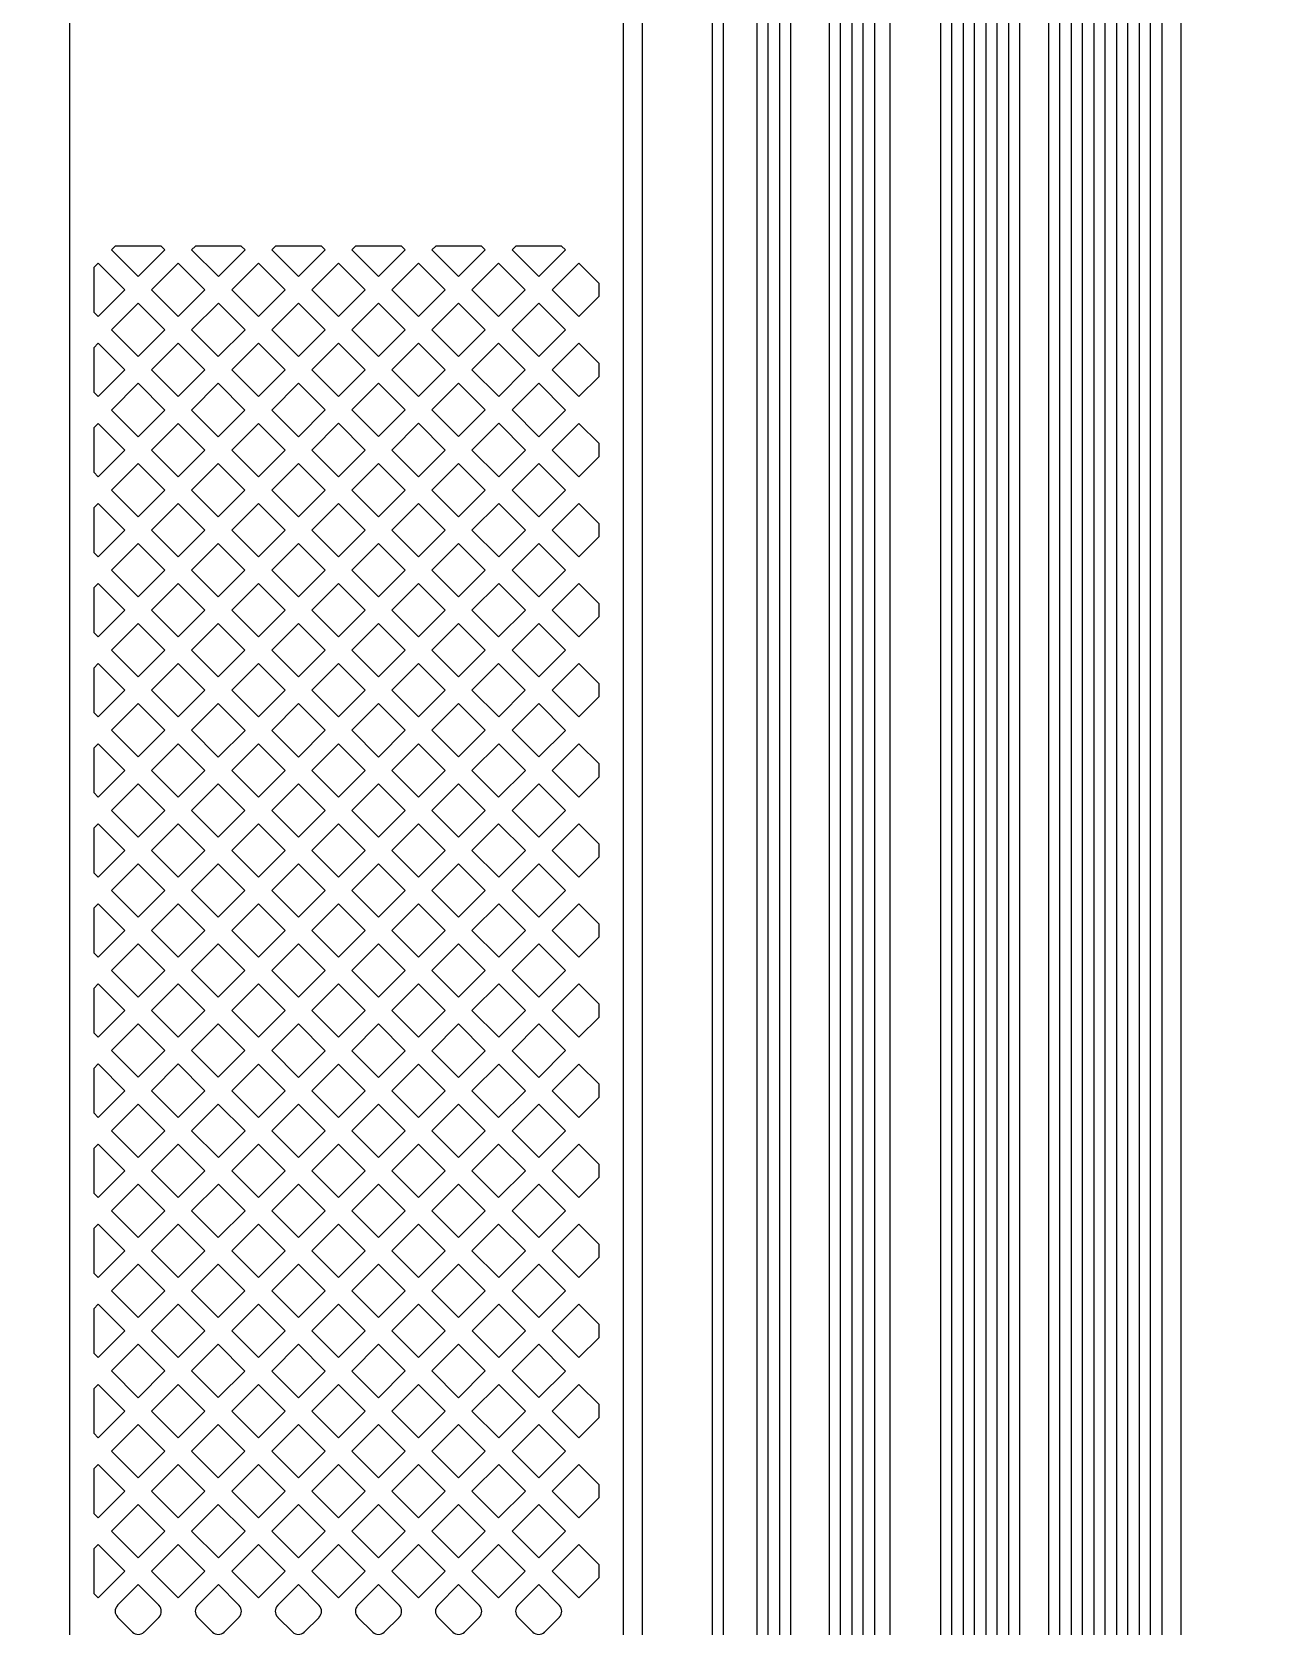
# Model space of a CAD drawing. Extents: x 3807 to 4077, y -466 to -276.
# Drawn here: x 3946.03 to 3952.6, y -406.12 to -397.67 of the extents above; entities that cross this region are included whole.
import ezdxf

# ---------------------------------------------------------------- set-up
doc = ezdxf.new("R2010")
doc.units = 0
doc.layers.add('gbr-dxf', color=7, linetype='Continuous')
doc.layers.add('gbr-outline-dxf', color=2, linetype='Continuous')

msp = doc.modelspace()

# ---------------------------------------------------------------- linework, layer by layer
at = {"layer": 'gbr-dxf', "linetype": 'Continuous'}
for points in [[(3946.2304, -408.2986), (3946.2304, -398.7634), (3946.2304, -398.7267, -0.02473), (3946.2304, -398.7206), (3946.2304, -393.1229, -0.154608)], [(3950.8423, -396.0307), (3950.8423, -406.3576), (3950.8423, -406.3576, -0.181793), (3950.0723, -408.4054, -0.280074), (3949.9502, -408.4796, -0.414225), (3949.8127, -408.3421, -0.247669), (3949.8726, -408.2286, 0.18166), (3950.5756, -406.3576), (3950.5756, -396.0352, -0.008948)], [(3950.9621, -396.0322), (3950.9621, -407.5994, -0.015872)], [(3951.0221, -407.6015), (3951.0221, -396.0313, -0.015927)], [(3951.082, -396.0329), (3951.082, -407.5993, -0.01892)], [(3951.142, -407.7723), (3951.142, -396.0325, -0.079726)], [(3951.2019, -396.0325), (3951.2019, -407.7711, -0.021672)], [(3951.5341, -396.0347), (3951.5341, -408.2589, -0.018996), (3951.5342, -408.261, -0.18433), (3951.4046, -408.6003, 0.107906), (3951.4184, -408.6464), (3951.4187, -408.6464), (3951.4187, -409.1793), (3951.2407, -409.1793), (3951.2407, -408.6472), (3951.2405, -408.6467), (3951.2407, -408.6466), (3951.2407, -408.6464), (3951.2417, -408.6464, 0.124127), (3951.332, -408.5982, -0.049444), (3951.3591, -408.5611), (3951.3596, -408.5607, 0.183356), (3951.4742, -408.2631, -0.018234), (3951.4742, -408.2611), (3951.4742, -396.033, -0.015946)], [(3951.2619, -407.7729), (3951.2619, -396.0362, -0.011836)], [(3951.4143, -396.0327), (3951.4143, -407.7756, -0.019098)], [(3951.654, -396.035), (3951.654, -408.3775, -0.018841), (3951.6541, -408.3796, 0.198932), (3951.6859, -408.4565, -0.027037), (3951.688, -408.4588, -0.183764), (3951.7096, -408.5122, -0.014808), (3951.7097, -408.5138), (3951.7097, -408.5781), (3951.7689, -408.6464), (3951.7687, -408.6468), (3951.7687, -409.1793), (3951.5907, -409.1793), (3951.5907, -408.6467), (3951.5906, -408.6464), (3951.6497, -408.5781), (3951.6497, -408.5151), (3951.6497, -408.5139, 0.199145), (3951.6435, -408.499, -0.024309), (3951.6416, -408.4969, -0.19092), (3951.5942, -408.3821, -0.020745), (3951.5941, -408.3797), (3951.5941, -396.0333, -0.015927)], [(3951.7739, -396.0335), (3951.7739, -408.1158), (3951.7739, -408.117, 0.197962), (3951.8747, -408.3606), (3951.8749, -408.3608), (3952.0276, -408.5137, -0.01385), (3952.0286, -408.5147, -0.173458), (3952.0592, -408.5795), (3952.1189, -408.6464), (3952.1187, -408.6469), (3952.1187, -409.1793), (3951.9406, -409.1793), (3951.9406, -408.6467), (3951.9405, -408.6464), (3951.9989, -408.5809, 0.142652), (3951.987, -408.5579, -0.011625), (3951.9862, -408.5571), (3951.8325, -408.4031), (3951.8322, -408.4029, -0.197149), (3951.714, -408.1184, -0.012845), (3951.714, -408.1171), (3951.714, -396.0335, -0.079818)], [(3951.8938, -396.0338), (3951.8938, -407.8691, 0.198256), (3952.0558, -408.2615, -0.013436), (3952.0568, -408.2624, 0.121393), (3952.2477, -408.3777, -0.022923), (3952.2502, -408.3786, -0.31134), (3952.4094, -408.5872), (3952.4689, -408.6464), (3952.4688, -408.6467), (3952.4688, -409.1792), (3952.2907, -409.1792), (3952.2907, -408.6467), (3952.2906, -408.6464), (3952.3494, -408.588, 0.31097), (3952.2297, -408.435, -0.020845), (3952.2275, -408.4342, -0.11947), (3952.0155, -408.3059, -0.014275), (3952.0144, -408.3049, -0.198918), (3951.8339, -407.8691), (3951.8339, -396.035)], [(3952.0137, -396.0341), (3952.0137, -407.028, -0.0189)], [(3952.1168, -407.0305), (3952.1168, -396.034, -0.079841)], [(3949.9898, -396.1006), (3949.9898, -406.2344, -0.198913), (3949.2935, -407.9155), (3948.6544, -408.5545, 0.068255), (3948.6012, -408.6246, 0.073207), (3948.6181, -408.6464), (3948.6186, -408.6464), (3948.6186, -409.1793), (3948.4406, -409.1793), (3948.4406, -408.6472), (3948.4404, -408.6467), (3948.4406, -408.6467), (3948.4406, -408.6464), (3948.4444, -408.6464, 0.147898), (3948.5425, -408.6072, -0.077176), (3948.612, -408.5122), (3949.2511, -407.8731), (3949.2511, -407.8731), (3949.2511, -407.8731, 0.19891), (3949.9299, -406.2344), (3949.9299, -396.1018)], [(3949.87, -396.1029), (3949.87, -406.2344, -0.009373)], [(3950.3129, -406.2344), (3950.3129, -396.1001, -0.015927)], [(3950.4328, -406.3901), (3950.4328, -396.0998, -0.015927)]]:
    msp.add_lwpolyline(points, format="xyb", dxfattribs=at)
for points in [[(3950.9022, -407.6012), (3950.9022, -396.031)], [(3951.9537, -407.0302), (3951.9537, -396.0341)], [(3949.1608, -396.0957), (3949.1608, -398.7634), (3949.1608, -398.7639), (3949.1608, -406.2603)], [(3949.2639, -406.2329), (3949.2639, -396.1011)], [(3949.6322, -396.1041), (3949.6322, -406.2298)], [(3949.6922, -406.2315), (3949.6922, -396.1008)], [(3950.0498, -406.2322), (3950.0498, -396.1026)], [(3950.253, -396.1003), (3950.253, -406.2344)], [(3950.3728, -396.1018), (3950.3728, -406.2332)], [(3950.4927, -396.1015), (3950.4927, -406.3889)]]:
    msp.add_lwpolyline(points, dxfattribs=at)
for points in [[(3946.4516, -398.8284), (3946.5929, -398.9698), (3946.7344, -398.8283), (3946.7145, -398.8084), (3946.4716, -398.8084)], [(3946.8759, -398.8283), (3947.0174, -398.9697), (3947.1587, -398.8284), (3947.1388, -398.8084), (3946.8958, -398.8084)], [(3947.3003, -398.8284), (3947.4416, -398.9697), (3947.5829, -398.8284), (3947.563, -398.8084), (3947.3202, -398.8084)], [(3947.7245, -398.8284), (3947.8658, -398.9697), (3948.007, -398.8284), (3947.987, -398.8084), (3947.7444, -398.8084)], [(3948.1486, -398.8284), (3948.2899, -398.9698), (3948.4313, -398.8284), (3948.4113, -398.8084), (3948.1686, -398.8084)], [(3948.5728, -398.8284), (3948.7141, -398.9697), (3948.8556, -398.8283), (3948.8357, -398.8084), (3948.5928, -398.8084)], [(3946.3574, -399.1583), (3946.3809, -399.1818), (3946.5222, -399.0405), (3946.3808, -398.8992), (3946.3574, -398.9226)], [(3946.6637, -399.0405), (3946.8051, -399.182), (3946.9466, -399.0405), (3946.8052, -398.8991)], [(3947.0882, -399.0405), (3947.2295, -399.1818), (3947.3708, -399.0405), (3947.2295, -398.8992)], [(3947.5124, -399.0405), (3947.6537, -399.1818), (3947.795, -399.0405), (3947.6537, -398.8991)], [(3947.9366, -399.0405), (3948.0779, -399.1818), (3948.2191, -399.0405), (3948.0778, -398.8992)], [(3948.3607, -399.0405), (3948.502, -399.1819), (3948.6433, -399.0405), (3948.502, -398.8992)], [(3948.7849, -399.0405), (3948.9262, -399.1818), (3949.0338, -399.0743), (3949.0338, -399.0064), (3948.9263, -398.899)], [(3946.4517, -399.2525), (3946.5931, -399.394), (3946.7344, -399.2527), (3946.5929, -399.1113)], [(3946.8759, -399.2527), (3947.0172, -399.3941), (3947.1587, -399.2526), (3947.0174, -399.1113)], [(3947.3002, -399.2526), (3947.4416, -399.3939), (3947.5829, -399.2526), (3947.4416, -399.1112)], [(3947.7244, -399.2526), (3947.8658, -399.3939), (3948.0071, -399.2525), (3947.8658, -399.1112)], [(3948.1487, -399.2525), (3948.29, -399.3939), (3948.4312, -399.2526), (3948.2899, -399.1113)], [(3948.5728, -399.2526), (3948.7141, -399.3939), (3948.8554, -399.2526), (3948.7141, -399.1113)], [(3946.3574, -399.5825), (3946.381, -399.6061), (3946.5224, -399.4648), (3946.3809, -399.3233), (3946.3574, -399.3468)], [(3946.6639, -399.4648), (3946.8052, -399.6061), (3946.9465, -399.4648), (3946.8051, -399.3235)], [(3947.088, -399.4648), (3947.2293, -399.6062), (3947.3708, -399.4647), (3947.2295, -399.3234)], [(3947.5123, -399.4647), (3947.6537, -399.606), (3947.795, -399.4647), (3947.6537, -399.3233)], [(3947.9365, -399.4647), (3948.0779, -399.606), (3948.2192, -399.4646), (3948.0779, -399.3233)], [(3948.3607, -399.4646), (3948.5021, -399.606), (3948.6433, -399.4647), (3948.502, -399.3234)], [(3948.7848, -399.4647), (3948.9263, -399.6062), (3949.0338, -399.4987), (3949.0338, -399.4309), (3948.9262, -399.3234)], [(3946.4518, -399.6769), (3946.5931, -399.8182), (3946.7345, -399.6769), (3946.5931, -399.5355)], [(3946.876, -399.6769), (3947.0173, -399.8182), (3947.1586, -399.6769), (3947.0172, -399.5356)], [(3947.3001, -399.6769), (3947.4414, -399.8183), (3947.5829, -399.6768), (3947.4416, -399.5354)], [(3947.7244, -399.6768), (3947.8657, -399.8181), (3948.0071, -399.6767), (3947.8658, -399.5354)], [(3948.1486, -399.6767), (3948.29, -399.8181), (3948.4313, -399.6767), (3948.29, -399.5354)], [(3948.5728, -399.6767), (3948.7143, -399.8182), (3948.8555, -399.6769), (3948.7141, -399.5355)], [(3946.3574, -400.0067), (3946.381, -400.0303), (3946.5223, -399.889), (3946.381, -399.7476), (3946.3574, -399.7712)], [(3946.6639, -399.889), (3946.8052, -400.0303), (3946.9465, -399.8889), (3946.8052, -399.7476)], [(3947.0881, -399.8889), (3947.2294, -400.0303), (3947.3707, -399.889), (3947.2293, -399.7477)], [(3947.5122, -399.889), (3947.6535, -400.0303), (3947.795, -399.8889), (3947.6537, -399.7475)], [(3947.9365, -399.8889), (3948.0778, -400.0302), (3948.2192, -399.8888), (3948.0779, -399.7475)], [(3948.3607, -399.8888), (3948.5022, -400.0303), (3948.6435, -399.8889), (3948.5021, -399.7475)], [(3948.785, -399.8889), (3948.9264, -400.0303), (3949.0338, -399.9229), (3949.0338, -399.8552), (3948.9263, -399.7477)], [(3946.4518, -400.1011), (3946.5931, -400.2424), (3946.7344, -400.1011), (3946.5931, -399.9597)], [(3946.876, -400.1011), (3947.0173, -400.2424), (3947.1586, -400.101), (3947.0173, -399.9597)], [(3947.3002, -400.101), (3947.4415, -400.2424), (3947.5827, -400.1011), (3947.4414, -399.9598)], [(3947.7243, -400.1011), (3947.8656, -400.2424), (3948.0071, -400.101), (3947.8657, -399.9596)], [(3948.1486, -400.101), (3948.2901, -400.2424), (3948.4314, -400.1011), (3948.29, -399.9596)], [(3948.5729, -400.1011), (3948.7143, -400.2424), (3948.8556, -400.101), (3948.7143, -399.9597)], [(3946.3574, -400.431), (3946.381, -400.4545), (3946.5223, -400.3132), (3946.381, -400.1718), (3946.3574, -400.1954)], [(3946.6638, -400.3132), (3946.8052, -400.4545), (3946.9465, -400.3131), (3946.8052, -400.1718)], [(3947.0881, -400.3131), (3947.2294, -400.4545), (3947.3707, -400.3131), (3947.2294, -400.1718)], [(3947.5123, -400.3131), (3947.6536, -400.4544), (3947.7948, -400.3132), (3947.6535, -400.1719)], [(3947.9364, -400.3132), (3948.0778, -400.4546), (3948.2193, -400.3132), (3948.0778, -400.1717)], [(3948.3608, -400.3132), (3948.5021, -400.4545), (3948.6435, -400.3131), (3948.5022, -400.1718)], [(3948.785, -400.3131), (3948.9263, -400.4545), (3949.0338, -400.3471), (3949.0338, -400.2792), (3948.9264, -400.1718)], [(3946.4517, -400.5253), (3946.5931, -400.6666), (3946.7344, -400.5253), (3946.5931, -400.3839)], [(3946.8759, -400.5253), (3947.0173, -400.6666), (3947.1586, -400.5252), (3947.0173, -400.3839)], [(3947.3001, -400.5252), (3947.4415, -400.6666), (3947.5828, -400.5252), (3947.4415, -400.3839)], [(3947.7243, -400.5252), (3947.8658, -400.6667), (3948.007, -400.5254), (3947.8656, -400.384)], [(3948.1486, -400.5254), (3948.2899, -400.6667), (3948.4314, -400.5253), (3948.2901, -400.3839)], [(3948.5729, -400.5253), (3948.7142, -400.6666), (3948.8556, -400.5252), (3948.7143, -400.3839)], [(3946.3574, -400.8553), (3946.3809, -400.8788), (3946.5223, -400.7374), (3946.381, -400.5961), (3946.3574, -400.6196)], [(3946.6638, -400.7374), (3946.8051, -400.8787), (3946.9465, -400.7374), (3946.8052, -400.596)], [(3947.088, -400.7374), (3947.2294, -400.8787), (3947.3707, -400.7373), (3947.2294, -400.596)], [(3947.5122, -400.7373), (3947.6537, -400.8788), (3947.795, -400.7374), (3947.6536, -400.596)], [(3947.9366, -400.7374), (3948.0779, -400.8788), (3948.2191, -400.7375), (3948.0778, -400.5962)], [(3948.3607, -400.7375), (3948.502, -400.8788), (3948.6435, -400.7374), (3948.5021, -400.596)], [(3948.785, -400.7374), (3948.9263, -400.8787), (3949.0338, -400.7712), (3949.0338, -400.7034), (3948.9263, -400.596)], [(3946.4517, -400.9495), (3946.593, -401.0908), (3946.7344, -400.9495), (3946.5931, -400.8081)], [(3946.8759, -400.9495), (3947.0172, -401.0908), (3947.1586, -400.9494), (3947.0173, -400.8081)], [(3947.3001, -400.9494), (3947.4416, -401.0909), (3947.5829, -400.9495), (3947.4415, -400.8081)], [(3947.7244, -400.9495), (3947.8658, -401.0909), (3948.0071, -400.9495), (3947.8658, -400.8082)], [(3948.1487, -400.9495), (3948.29, -401.0908), (3948.4312, -400.9496), (3948.2899, -400.8083)], [(3948.5728, -400.9496), (3948.7141, -401.0909), (3948.8556, -400.9494), (3948.7142, -400.8081)], [(3946.3574, -401.2795), (3946.3809, -401.303), (3946.5222, -401.1616), (3946.3809, -401.0203), (3946.3574, -401.0438)], [(3946.6638, -401.1616), (3946.8051, -401.3029), (3946.9465, -401.1616), (3946.8051, -401.0202)], [(3947.088, -401.1616), (3947.2295, -401.303), (3947.3708, -401.1617), (3947.2294, -401.0202)], [(3947.5123, -401.1617), (3947.6537, -401.303), (3947.795, -401.1616), (3947.6537, -401.0203)], [(3947.9365, -401.1616), (3948.0779, -401.303), (3948.2192, -401.1616), (3948.0779, -401.0203)], [(3948.3607, -401.1616), (3948.5021, -401.3029), (3948.6433, -401.1617), (3948.502, -401.0204)], [(3948.7848, -401.1617), (3948.9262, -401.303), (3949.0338, -401.1954), (3949.0338, -401.1276), (3948.9263, -401.0202)], [(3946.4517, -401.3737), (3946.593, -401.515), (3946.7343, -401.3737), (3946.593, -401.2324)], [(3946.8759, -401.3737), (3947.0173, -401.5152), (3947.1587, -401.3738), (3947.0172, -401.2323)], [(3947.3002, -401.3738), (3947.4415, -401.5151), (3947.5829, -401.3737), (3947.4416, -401.2324)], [(3947.7244, -401.3737), (3947.8657, -401.5151), (3948.0071, -401.3737), (3947.8658, -401.2324)], [(3948.1486, -401.3737), (3948.29, -401.515), (3948.4313, -401.3737), (3948.29, -401.2324)], [(3948.5728, -401.3737), (3948.7142, -401.515), (3948.8554, -401.3738), (3948.7141, -401.2324)], [(3946.3574, -401.7037), (3946.3809, -401.7272), (3946.5222, -401.5858), (3946.3809, -401.4445), (3946.3574, -401.468)], [(3946.6637, -401.5858), (3946.8052, -401.7273), (3946.9465, -401.5859), (3946.8051, -401.4445)], [(3947.0881, -401.5859), (3947.2294, -401.7272), (3947.3708, -401.5859), (3947.2295, -401.4445)], [(3947.5123, -401.5859), (3947.6536, -401.7272), (3947.795, -401.5858), (3947.6537, -401.4445)], [(3947.9365, -401.5858), (3948.0778, -401.7272), (3948.2192, -401.5858), (3948.0779, -401.4445)], [(3948.3607, -401.5858), (3948.502, -401.7271), (3948.6434, -401.5858), (3948.5021, -401.4445)], [(3948.7849, -401.5858), (3948.9264, -401.7272), (3949.0338, -401.6198), (3949.0338, -401.5521), (3948.9262, -401.4445)], [(3946.4516, -401.7979), (3946.5931, -401.9394), (3946.7344, -401.798), (3946.593, -401.6566)], [(3946.876, -401.798), (3947.0173, -401.9394), (3947.1586, -401.798), (3947.0173, -401.6567)], [(3947.3002, -401.798), (3947.4415, -401.9393), (3947.5829, -401.798), (3947.4415, -401.6566)], [(3947.7244, -401.798), (3947.8657, -401.9393), (3948.0071, -401.7979), (3947.8657, -401.6566)], [(3948.1486, -401.7979), (3948.2899, -401.9393), (3948.4313, -401.7979), (3948.29, -401.6566)], [(3948.5728, -401.7979), (3948.7143, -401.9394), (3948.8556, -401.798), (3948.7142, -401.6566)], [(3946.3574, -402.1279), (3946.381, -402.1515), (3946.5223, -402.0101), (3946.3809, -401.8687), (3946.3574, -401.8921)], [(3946.6638, -402.0101), (3946.8052, -402.1515), (3946.9465, -402.0101), (3946.8052, -401.8688)], [(3947.088, -402.0101), (3947.2294, -402.1514), (3947.3707, -402.0101), (3947.2294, -401.8688)], [(3947.5123, -402.0101), (3947.6536, -402.1514), (3947.795, -402.01), (3947.6536, -401.8687)], [(3947.9365, -402.01), (3948.0778, -402.1514), (3948.2192, -402.01), (3948.0778, -401.8687)], [(3948.3607, -402.01), (3948.5021, -402.1515), (3948.6435, -402.0101), (3948.502, -401.8687)], [(3948.785, -402.0101), (3948.9263, -402.1514), (3949.0338, -402.044), (3949.0338, -401.9762), (3948.9264, -401.8688)], [(3946.4517, -402.2223), (3946.5931, -402.3636), (3946.7344, -402.2222), (3946.5931, -402.0809)], [(3946.8759, -402.2222), (3947.0173, -402.3636), (3947.1586, -402.2222), (3947.0173, -402.0809)], [(3947.3001, -402.2222), (3947.4415, -402.3635), (3947.5828, -402.2222), (3947.4415, -402.0809)], [(3947.7243, -402.2222), (3947.8657, -402.3635), (3948.007, -402.2221), (3947.8657, -402.0808)], [(3948.1486, -402.2221), (3948.29, -402.3636), (3948.4314, -402.2222), (3948.2899, -402.0808)], [(3948.5729, -402.2222), (3948.7142, -402.3636), (3948.8556, -402.2222), (3948.7143, -402.0809)], [(3946.3574, -402.552), (3946.381, -402.5756), (3946.5223, -402.4344), (3946.381, -402.293), (3946.3574, -402.3166)], [(3946.6638, -402.4344), (3946.8051, -402.5757), (3946.9465, -402.4343), (3946.8052, -402.293)], [(3947.088, -402.4343), (3947.2294, -402.5757), (3947.3707, -402.4343), (3947.2294, -402.293)], [(3947.5122, -402.4343), (3947.6536, -402.5756), (3947.7949, -402.4343), (3947.6536, -402.293)], [(3947.9364, -402.4343), (3948.0779, -402.5757), (3948.2193, -402.4344), (3948.0778, -402.2929)], [(3948.3608, -402.4343), (3948.5021, -402.5757), (3948.6435, -402.4343), (3948.5021, -402.293)], [(3948.785, -402.4343), (3948.9263, -402.5757), (3949.0338, -402.4682), (3949.0338, -402.4004), (3948.9263, -402.293)], [(3946.4518, -402.6464), (3946.5931, -402.7877), (3946.7344, -402.6464), (3946.5931, -402.5051)], [(3946.8759, -402.6464), (3947.0172, -402.7878), (3947.1586, -402.6464), (3947.0173, -402.5051)], [(3947.3001, -402.6464), (3947.4414, -402.7877), (3947.5828, -402.6464), (3947.4415, -402.5051)], [(3947.7243, -402.6464), (3947.8658, -402.7878), (3948.0071, -402.6465), (3947.8657, -402.505)], [(3948.1487, -402.6465), (3948.29, -402.7878), (3948.4314, -402.6464), (3948.29, -402.5051)], [(3948.5729, -402.6464), (3948.7142, -402.7878), (3948.8556, -402.6464), (3948.7142, -402.5051)], [(3946.3574, -402.9762), (3946.381, -402.9998), (3946.5224, -402.8585), (3946.381, -402.7171), (3946.3574, -402.7408)], [(3946.6639, -402.8585), (3946.8052, -402.9998), (3946.9465, -402.8585), (3946.8051, -402.7172)], [(3947.088, -402.8585), (3947.2293, -402.9999), (3947.3707, -402.8585), (3947.2294, -402.7172)], [(3947.5122, -402.8585), (3947.6537, -403), (3947.795, -402.8586), (3947.6536, -402.7172)], [(3947.9365, -402.8586), (3948.0779, -402.9999), (3948.2192, -402.8586), (3948.0779, -402.7173)], [(3948.3607, -402.8586), (3948.5021, -402.9999), (3948.6434, -402.8585), (3948.5021, -402.7172)], [(3948.785, -402.8585), (3948.9263, -402.9999), (3949.0338, -402.8924), (3949.0338, -402.8246), (3948.9263, -402.7172)], [(3946.4518, -403.0706), (3946.5931, -403.2119), (3946.7345, -403.0705), (3946.5931, -402.9292)], [(3946.876, -403.0705), (3947.0173, -403.2119), (3947.1586, -403.0706), (3947.0172, -402.9293)], [(3947.3001, -403.0706), (3947.4415, -403.2121), (3947.5829, -403.0707), (3947.4414, -402.9293)], [(3947.7244, -403.0707), (3947.8657, -403.212), (3948.0071, -403.0707), (3947.8658, -402.9294)], [(3948.1486, -403.0707), (3948.29, -403.212), (3948.4313, -403.0707), (3948.29, -402.9293)], [(3948.5728, -403.0707), (3948.7142, -403.212), (3948.8555, -403.0706), (3948.7142, -402.9293)], [(3946.3574, -403.4007), (3946.3809, -403.4241), (3946.5223, -403.2827), (3946.381, -403.1413), (3946.3574, -403.1649)], [(3946.6639, -403.2827), (3946.8052, -403.424), (3946.9465, -403.2826), (3946.8052, -403.1413)], [(3947.0881, -403.2826), (3947.2295, -403.4241), (3947.3708, -403.2828), (3947.2293, -403.1414)], [(3947.5123, -403.2828), (3947.6536, -403.4242), (3947.795, -403.2828), (3947.6537, -403.1415)], [(3947.9365, -403.2828), (3948.0778, -403.4241), (3948.2192, -403.2828), (3948.0779, -403.1415)], [(3948.3607, -403.2828), (3948.502, -403.4241), (3948.6434, -403.2828), (3948.5021, -403.1414)], [(3948.7849, -403.2828), (3948.9262, -403.4241), (3949.0338, -403.3166), (3949.0338, -403.2489), (3948.9263, -403.1414)], [(3946.4516, -403.4949), (3946.593, -403.6362), (3946.7344, -403.4948), (3946.5931, -403.3534)], [(3946.876, -403.4948), (3947.0174, -403.6362), (3947.1588, -403.4949), (3947.0173, -403.3534)], [(3947.3003, -403.4949), (3947.4416, -403.6362), (3947.5829, -403.4949), (3947.4415, -403.3536)], [(3947.7244, -403.4949), (3947.8657, -403.6363), (3948.0071, -403.4949), (3947.8657, -403.3536)], [(3948.1486, -403.4949), (3948.2899, -403.6362), (3948.4313, -403.4949), (3948.29, -403.3536)], [(3948.5728, -403.4949), (3948.7141, -403.6362), (3948.8555, -403.4949), (3948.7142, -403.3535)], [(3946.3574, -403.8249), (3946.3808, -403.8483), (3946.5222, -403.707), (3946.3809, -403.5657), (3946.3574, -403.5891)], [(3946.6637, -403.707), (3946.8052, -403.8484), (3946.9466, -403.707), (3946.8052, -403.5655)], [(3947.0882, -403.707), (3947.2295, -403.8483), (3947.3709, -403.7069), (3947.2295, -403.5656)], [(3947.5124, -403.7069), (3947.6537, -403.8483), (3947.795, -403.707), (3947.6536, -403.5657)], [(3947.9365, -403.707), (3948.0778, -403.8483), (3948.2192, -403.707), (3948.0778, -403.5657)], [(3948.3607, -403.707), (3948.502, -403.8483), (3948.6434, -403.707), (3948.502, -403.5656)], [(3948.7849, -403.707), (3948.9264, -403.8484), (3949.0338, -403.741), (3949.0338, -403.6731), (3948.9262, -403.5656)], [(3946.4516, -403.9191), (3946.5931, -404.0606), (3946.7344, -403.9192), (3946.593, -403.7778)], [(3946.8759, -403.9192), (3947.0173, -404.0605), (3947.1587, -403.9191), (3947.0174, -403.7777)], [(3947.3003, -403.9191), (3947.4416, -404.0604), (3947.5829, -403.919), (3947.4416, -403.7777)], [(3947.7245, -403.919), (3947.8658, -404.0604), (3948.007, -403.9191), (3947.8657, -403.7778)], [(3948.1486, -403.9191), (3948.2899, -404.0604), (3948.4313, -403.9191), (3948.2899, -403.7778)], [(3948.5728, -403.9191), (3948.7142, -404.0605), (3948.8556, -403.9192), (3948.7141, -403.7777)], [(3946.3574, -404.249), (3946.381, -404.2726), (3946.5223, -404.1313), (3946.3808, -403.9899), (3946.3574, -404.0133)], [(3946.6638, -404.1313), (3946.8051, -404.2727), (3946.9465, -404.1313), (3946.8052, -403.99)], [(3947.088, -404.1313), (3947.2293, -404.2726), (3947.3708, -404.1311), (3947.2295, -403.9898)], [(3947.5124, -404.1311), (3947.6537, -404.2725), (3947.795, -404.1311), (3947.6537, -403.9898)], [(3947.9366, -404.1311), (3948.0779, -404.2724), (3948.2191, -404.1312), (3948.0778, -403.9899)], [(3948.3607, -404.1312), (3948.5021, -404.2727), (3948.6435, -404.1313), (3948.502, -403.9898)], [(3948.785, -404.1313), (3948.9263, -404.2726), (3949.0338, -404.1652), (3949.0338, -404.0974), (3948.9263, -403.9899)], [(3946.4518, -404.3433), (3946.5931, -404.4847), (3946.7344, -404.3434), (3946.5931, -404.2021)], [(3946.8759, -404.3434), (3947.0172, -404.4847), (3947.1586, -404.3434), (3947.0173, -404.2021)], [(3947.3001, -404.3434), (3947.4414, -404.4847), (3947.5829, -404.3432), (3947.4416, -404.2019)], [(3947.7244, -404.3432), (3947.8658, -404.4846), (3948.0071, -404.3432), (3947.8658, -404.2019)], [(3948.1487, -404.3432), (3948.2901, -404.4847), (3948.4314, -404.3434), (3948.2899, -404.202)], [(3948.5729, -404.3434), (3948.7142, -404.4847), (3948.8556, -404.3434), (3948.7142, -404.2021)], [(3946.3574, -404.6732), (3946.381, -404.6968), (3946.5224, -404.5554), (3946.381, -404.4141), (3946.3574, -404.4377)], [(3946.6639, -404.5554), (3946.8052, -404.6968), (3946.9465, -404.5555), (3946.8051, -404.4142)], [(3947.088, -404.5555), (3947.2293, -404.6968), (3947.3707, -404.5555), (3947.2293, -404.4142)], [(3947.5122, -404.5555), (3947.6535, -404.6968), (3947.795, -404.5553), (3947.6537, -404.414)], [(3947.9365, -404.5553), (3948.078, -404.6968), (3948.2193, -404.5554), (3948.0779, -404.414)], [(3948.3609, -404.5554), (3948.5022, -404.6968), (3948.6434, -404.5555), (3948.5021, -404.4142)], [(3948.785, -404.5555), (3948.9263, -404.6968), (3949.0338, -404.5894), (3949.0338, -404.5216), (3948.9263, -404.4142)], [(3946.4518, -404.7675), (3946.5931, -404.9089), (3946.7345, -404.7675), (3946.5931, -404.6262)], [(3946.876, -404.7675), (3947.0173, -404.9088), (3947.1586, -404.7676), (3947.0172, -404.6263)], [(3947.3001, -404.7676), (3947.4414, -404.9089), (3947.5828, -404.7676), (3947.4414, -404.6262)], [(3947.7243, -404.7676), (3947.8657, -404.909), (3948.0072, -404.7675), (3947.8658, -404.6261)], [(3948.1488, -404.7675), (3948.2901, -404.9089), (3948.4314, -404.7675), (3948.2901, -404.6262)], [(3948.573, -404.7675), (3948.7143, -404.9088), (3948.8555, -404.7676), (3948.7142, -404.6263)], [(3946.3574, -405.0974), (3946.381, -405.121), (3946.5223, -404.9796), (3946.381, -404.8383), (3946.3574, -404.8619)], [(3946.6639, -404.9796), (3946.8052, -405.121), (3946.9465, -404.9796), (3946.8052, -404.8383)], [(3947.0881, -404.9796), (3947.2294, -405.1209), (3947.3706, -404.9797), (3947.2293, -404.8384)], [(3947.5122, -404.9797), (3947.6536, -405.1211), (3947.795, -404.9798), (3947.6535, -404.8383)], [(3947.9365, -404.9798), (3948.0778, -405.1211), (3948.2193, -404.9796), (3948.078, -404.8383)], [(3948.3608, -404.9796), (3948.5022, -405.121), (3948.6435, -404.9796), (3948.5022, -404.8383)], [(3948.7851, -404.9796), (3948.9264, -405.1209), (3949.0338, -405.0135), (3949.0338, -404.9458), (3948.9263, -404.8384)], [(3946.4518, -405.1918), (3946.5931, -405.3331), (3946.7344, -405.1917), (3946.5931, -405.0504)], [(3946.876, -405.1917), (3947.0173, -405.3331), (3947.1586, -405.1917), (3947.0173, -405.0504)], [(3947.3002, -405.1917), (3947.4416, -405.3332), (3947.5829, -405.1919), (3947.4414, -405.0505)], [(3947.7244, -405.1919), (3947.8657, -405.3332), (3948.0071, -405.1919), (3947.8657, -405.0506)], [(3948.1486, -405.1919), (3948.2899, -405.3332), (3948.4314, -405.1917), (3948.2901, -405.0504)], [(3948.5729, -405.1917), (3948.7143, -405.3331), (3948.8556, -405.1917), (3948.7143, -405.0504)], [(3946.3574, -405.5219), (3946.3808, -405.5453), (3946.5223, -405.4038), (3946.381, -405.2625), (3946.3574, -405.2861)], [(3946.6638, -405.4038), (3946.8052, -405.5452), (3946.9465, -405.4038), (3946.8052, -405.2625)], [(3947.088, -405.4038), (3947.2295, -405.5453), (3947.3709, -405.4039), (3947.2294, -405.2625)], [(3947.5124, -405.4039), (3947.6537, -405.5452), (3947.795, -405.404), (3947.6536, -405.2627)], [(3947.9365, -405.404), (3948.0778, -405.5453), (3948.2192, -405.404), (3948.0778, -405.2626)], [(3948.3607, -405.404), (3948.502, -405.5453), (3948.6435, -405.4038), (3948.5022, -405.2625)], [(3948.785, -405.4038), (3948.9263, -405.5451), (3949.0338, -405.4377), (3949.0338, -405.3699), (3948.9264, -405.2625)], [(3946.4516, -405.6161), (3946.5929, -405.7574), (3946.7344, -405.6159), (3946.5931, -405.4746)], [(3946.8759, -405.6159), (3947.0174, -405.7574), (3947.1587, -405.616), (3947.0173, -405.4746)], [(3947.3003, -405.616), (3947.4416, -405.7574), (3947.5829, -405.616), (3947.4416, -405.4747)], [(3947.7245, -405.616), (3947.8658, -405.7573), (3948.007, -405.6161), (3947.8657, -405.4748)], [(3948.1486, -405.6161), (3948.2899, -405.7574), (3948.4313, -405.6161), (3948.2899, -405.4747)], [(3948.5728, -405.6161), (3948.7141, -405.7574), (3948.8556, -405.6159), (3948.7143, -405.4746)], [(3946.3574, -405.9457), (3946.381, -405.9693), (3946.5222, -405.8282), (3946.3808, -405.6868), (3946.3574, -405.7103)], [(3946.6637, -405.8282), (3946.8051, -405.9696), (3946.9466, -405.8281), (3946.8052, -405.6867)], [(3947.0882, -405.8281), (3947.2295, -405.9695), (3947.3708, -405.8281), (3947.2295, -405.6868)], [(3947.5124, -405.8281), (3947.6537, -405.9694), (3947.795, -405.8281), (3947.6537, -405.6868)], [(3947.9366, -405.8281), (3948.0779, -405.9694), (3948.2191, -405.8282), (3948.0778, -405.6868)], [(3948.3607, -405.8282), (3948.502, -405.9695), (3948.6433, -405.8281), (3948.502, -405.6868)], [(3948.7849, -405.8281), (3948.9262, -405.9695), (3949.0338, -405.8619), (3949.0338, -405.7941), (3948.9263, -405.6867)]]:
    msp.add_lwpolyline(points, close=True, dxfattribs=at)
for points in [[(3946.4826, -406.0704, -0.050261), (3946.4839, -406.0722), (3946.561, -406.1493, -0.053499), (3946.5629, -406.1507, 0.391162), (3946.6235, -406.1507, -0.0561), (3946.6256, -406.1492), (3946.7021, -406.0727, -0.05637), (3946.7035, -406.0707, 0.39114), (3946.7035, -406.0101, -0.056153), (3946.7021, -406.0081), (3946.5929, -405.8989), (3946.4841, -406.0078, -0.05598), (3946.4826, -406.0098, 0.391218)], [(3946.9067, -406.0707, -0.056153), (3946.9082, -406.0727), (3946.9847, -406.1492, -0.061723), (3946.987, -406.1508, 0.391162), (3947.0476, -406.1508, -0.0561), (3947.0496, -406.1493), (3947.1264, -406.0725, -0.05637), (3947.1279, -406.0705, 0.39114), (3947.1279, -406.0099, -0.049252), (3947.1266, -406.0081), (3947.0174, -405.8989), (3946.9082, -406.0081, -0.055598), (3946.9067, -406.0101, 0.391218)], [(3947.3311, -406.0705, -0.059297), (3947.3327, -406.0727), (3947.4093, -406.1493, -0.053499), (3947.4112, -406.1508, 0.391162), (3947.4718, -406.1508, -0.0561), (3947.4739, -406.1493), (3947.5506, -406.0726, -0.05637), (3947.5521, -406.0705, 0.39114), (3947.5521, -406.0099, -0.058329), (3947.5505, -406.0078), (3947.4416, -405.8989), (3947.3326, -406.0079, -0.055598), (3947.3311, -406.0099, 0.391218)], [(3947.7552, -406.0099, 0.39083), (3947.7553, -406.0705, -0.056366), (3947.7568, -406.0725), (3947.8333, -406.1491, -0.059253), (3947.8355, -406.1507, 0.390821), (3947.8961, -406.1507, -0.056086), (3947.8981, -406.1492), (3947.9748, -406.0725, -0.056296), (3947.9763, -406.0705, 0.390932), (3947.9762, -406.0099, -0.062118), (3947.9746, -406.0077), (3947.8658, -405.8989), (3947.7567, -406.0079, -0.055369)], [(3948.1794, -406.0706, -0.046133), (3948.1807, -406.0722), (3948.2578, -406.1493, -0.052863), (3948.2596, -406.1507, 0.391162), (3948.3203, -406.1507, -0.0561), (3948.3223, -406.1492), (3948.399, -406.0725, -0.05637), (3948.4005, -406.0705, 0.39114), (3948.4005, -406.0099, -0.045814), (3948.3992, -406.0083), (3948.2899, -405.8989), (3948.1809, -406.008, -0.055598), (3948.1794, -406.01, 0.391218)], [(3948.6036, -406.0705, -0.059297), (3948.6052, -406.0727), (3948.6815, -406.149, -0.064684), (3948.6839, -406.1507, 0.391162), (3948.7445, -406.1507, -0.0561), (3948.7465, -406.1492), (3948.8231, -406.0726, -0.05637), (3948.8246, -406.0706, 0.39114), (3948.8246, -406.01, -0.058329), (3948.823, -406.0078), (3948.7141, -405.8989), (3948.6051, -406.0079, -0.055598), (3948.6036, -406.0099, 0.391218)]]:
    msp.add_lwpolyline(points, format="xyb", close=True, dxfattribs=at)
at = {"layer": 'gbr-outline-dxf', "linetype": 'Continuous', "const_width": 0.000025}
msp.add_lwpolyline([(3958.9198, -394.7243, 0.207969), (3957.3302, -398.3805), (3957.3302, -410.828, -0.414366), (3956.8303, -411.3281), (3947.2329, -411.3281, -0.147926), (3946.6787, -411.1605), (3946.4751, -411.0246, -0.250655), (3946.0302, -410.193), (3946.0302, -393.1232, -0.154617)], format="xyb", dxfattribs=at)

doc.saveas('drawing.dxf')
